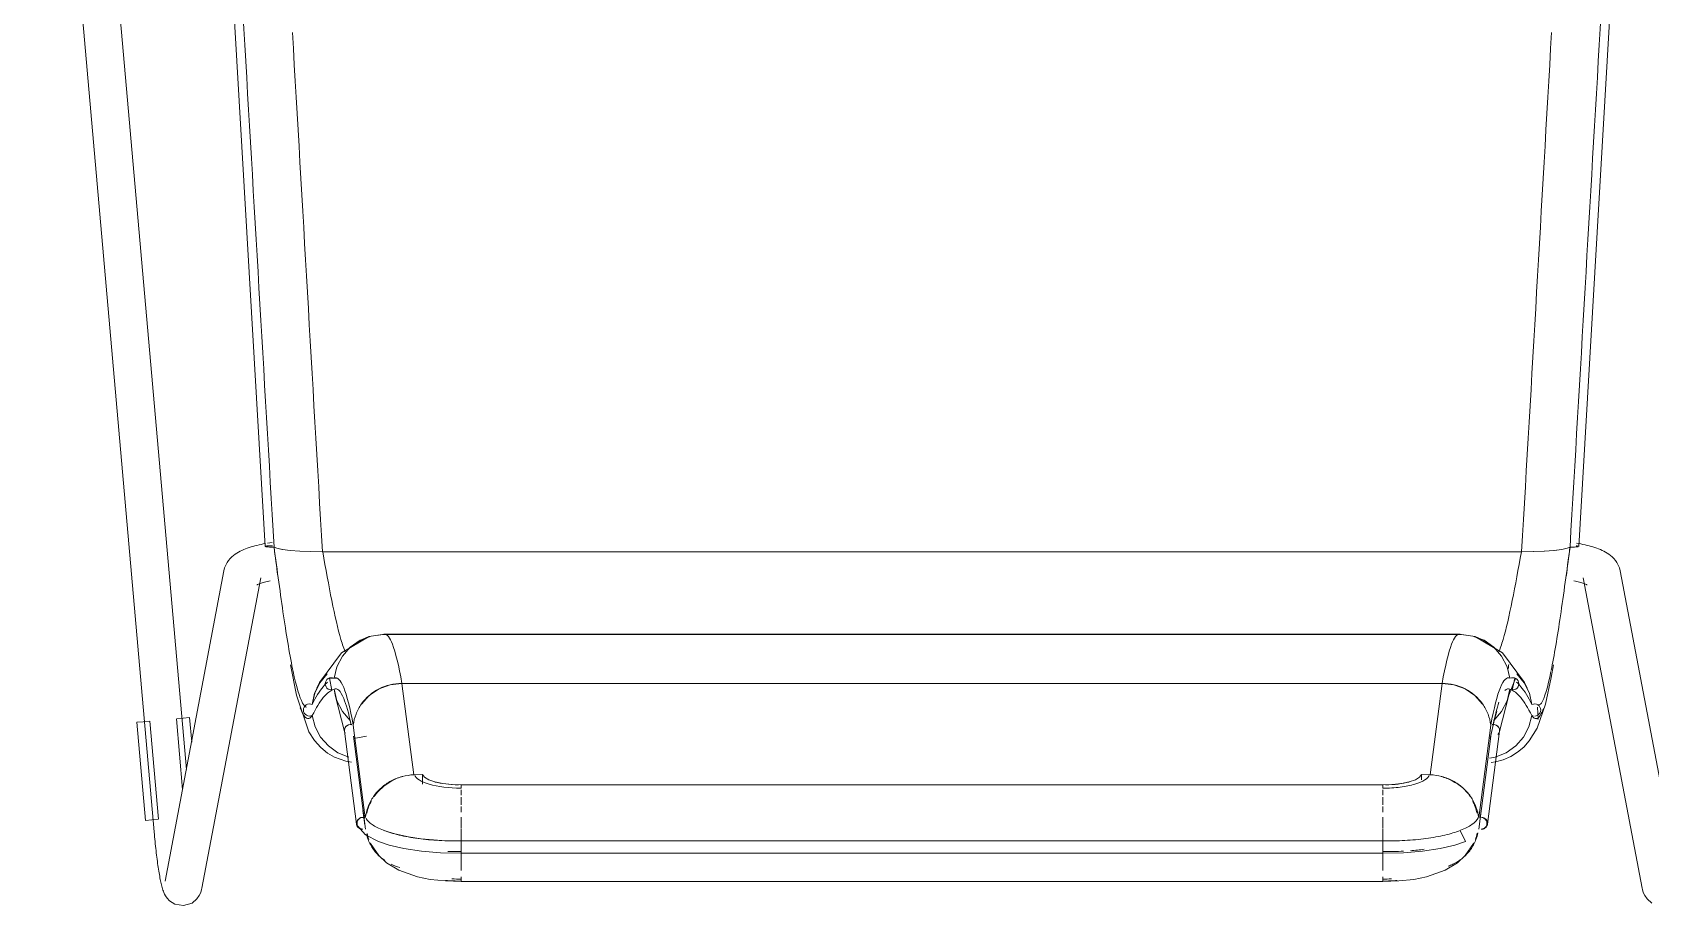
# Model space of a CAD drawing. Header units: millimetres. Extents: x 155927 to 295199, y -4084 to 97293.
# Drawn here: x 169412 to 169929, y 11464 to 11743 of the extents above; entities that cross this region are included whole.
import ezdxf

# ---------------------------------------------------------------- set-up
doc = ezdxf.new("R2010")
doc.units = ezdxf.units.MM
doc.header["$MEASUREMENT"] = 0
doc.layers.add('I-FURN', color=8, linetype='CONTINUOUS', lineweight=9)

msp = doc.modelspace()

# ---------------------------------------------------------------- linework, layer by layer
at = {"layer": 'I-FURN'}
for p, q in [((169411.58, 11930.76), (169450.52, 11487.43)), ((169460.83, 11507.3), (169423.53, 11931.81)), ((169466.72, 11910.63), (169486.01, 11578.72)), ((169925.53, 11910.63), (169906.24, 11578.72)), ((169480.92, 11578.36), (169481.53, 11578.56)), ((169481.53, 11578.56), (169482.14, 11578.74)), ((169482.14, 11578.74), (169482.77, 11578.91)), ((169482.77, 11578.91), (169483.42, 11579.07)), ((169483.42, 11579.07), (169484.07, 11579.23)), ((169484.07, 11579.23), (169484.74, 11579.37)), ((169484.74, 11579.37), (169485.42, 11579.5)), ((169485.42, 11579.5), (169486.11, 11579.63)), ((169486.07, 11578.78), (169486.01, 11578.72)), ((169486.01, 11578.72), (169486.07, 11578.78)), ((169486.01, 11578.72), (169486.08, 11578.67)), ((169486.08, 11578.67), (169486.01, 11578.72)), ((169486.26, 11578.83), (169486.07, 11578.78)), ((169486.07, 11578.78), (169486.25, 11578.83)), ((169486.08, 11578.67), (169486.28, 11578.62)), ((169486.27, 11578.62), (169486.08, 11578.67)), ((169486.25, 11578.83), (169486.54, 11578.87)), ((169486.55, 11578.87), (169486.26, 11578.83)), ((169486.57, 11578.57), (169486.27, 11578.62)), ((169486.28, 11578.62), (169486.58, 11578.58)), ((169486.54, 11578.87), (169486.92, 11578.9)), ((169486.93, 11578.9), (169486.55, 11578.87)), ((169486.96, 11578.54), (169486.57, 11578.57)), ((169486.58, 11578.58), (169486.96, 11578.54)), ((169486.82, 11579.75), (169487.53, 11579.85)), ((169486.92, 11578.9), (169487.38, 11578.93)), ((169487.38, 11578.93), (169486.93, 11578.9)), ((169486.96, 11578.54), (169487.42, 11578.52)), ((169487.41, 11578.52), (169486.96, 11578.54)), ((169487.87, 11578.94), (169487.38, 11578.93)), ((169487.38, 11578.93), (169487.87, 11578.94)), ((169487.91, 11578.51), (169487.41, 11578.52)), ((169487.42, 11578.52), (169487.91, 11578.51)), ((169487.53, 11579.85), (169488.26, 11579.95)), ((169488.37, 11578.93), (169487.87, 11578.94)), ((169487.87, 11578.94), (169488.37, 11578.93)), ((169487.91, 11578.51), (169488.41, 11578.52)), ((169488.4, 11578.52), (169487.91, 11578.51)), ((169488.88, 11578.53), (169488.4, 11578.52)), ((169488.41, 11578.52), (169488.88, 11578.53)), ((169489.78, 11578.13), (169488.88, 11578.53)), ((169488.88, 11578.53), (169489.78, 11578.13)), ((169903.38, 11578.53), (169902.47, 11578.13)), ((169902.47, 11578.13), (169903.38, 11578.53)), ((169903.38, 11578.53), (169903.85, 11578.52)), ((169903.85, 11578.52), (169903.38, 11578.53)), ((169903.85, 11578.52), (169904.34, 11578.51)), ((169904.35, 11578.51), (169903.85, 11578.52)), ((169904.34, 11578.51), (169904.84, 11578.52)), ((169904.84, 11578.52), (169904.35, 11578.51)), ((169904.84, 11578.52), (169905.29, 11578.54)), ((169905.3, 11578.54), (169904.84, 11578.52)), ((169905.29, 11578.54), (169905.68, 11578.58)), ((169905.68, 11578.57), (169905.3, 11578.54)), ((169905.7, 11578.87), (169905.33, 11578.9)), ((169905.33, 11578.9), (169905.71, 11578.87)), ((169906.14, 11579.63), (169905.43, 11579.75)), ((169905.68, 11578.58), (169905.98, 11578.62)), ((169905.98, 11578.62), (169905.68, 11578.57)), ((169905.99, 11578.83), (169905.7, 11578.87)), ((169905.71, 11578.87), (169906, 11578.83)), ((169906.83, 11579.5), (169906.14, 11579.63)), ((169906.24, 11578.72), (169906.18, 11578.78)), ((169906.18, 11578.78), (169906.24, 11578.72)), ((169907.51, 11579.37), (169906.83, 11579.5)), ((169908.18, 11579.23), (169907.51, 11579.37)), ((169908.84, 11579.07), (169908.18, 11579.23)), ((169909.48, 11578.91), (169908.84, 11579.07)), ((169910.11, 11578.74), (169909.48, 11578.91)), ((169910.73, 11578.56), (169910.11, 11578.74)), ((169911.33, 11578.36), (169910.73, 11578.56)), ((169473.44, 11572.76), (169473.88, 11573.55)), ((169473.88, 11573.55), (169474.36, 11574.24)), ((169474.36, 11574.24), (169474.87, 11574.83)), ((169474.87, 11574.83), (169475.39, 11575.35)), ((169475.39, 11575.35), (169475.92, 11575.8)), ((169475.92, 11575.8), (169476.46, 11576.21)), ((169476.46, 11576.21), (169476.99, 11576.56)), ((169476.99, 11576.56), (169477.53, 11576.89)), ((169477.53, 11576.89), (169478.07, 11577.18)), ((169478.07, 11577.18), (169478.62, 11577.45)), ((169478.62, 11577.45), (169479.18, 11577.7)), ((169479.18, 11577.7), (169479.75, 11577.94)), ((169479.75, 11577.94), (169480.33, 11578.16)), ((169480.33, 11578.16), (169480.92, 11578.36)), ((169491.52, 11577.77), (169489.78, 11578.13)), ((169489.78, 11578.13), (169491.53, 11577.77)), ((169493.99, 11577.46), (169491.53, 11577.77)), ((169491.53, 11577.77), (169494.02, 11577.45)), ((169497.08, 11577.22), (169494.02, 11577.45)), ((169494.02, 11577.45), (169497.12, 11577.22)), ((169500.6, 11577.06), (169497.12, 11577.22)), ((169497.12, 11577.22), (169500.66, 11577.06)), ((169504.35, 11577), (169500.66, 11577.06)), ((169500.66, 11577.06), (169504.43, 11577)), ((169504.43, 11577), (169887.83, 11577)), ((169887.83, 11577), (169504.43, 11577)), ((169887.83, 11577), (169891.6, 11577.06)), ((169891.6, 11577.06), (169887.91, 11577)), ((169891.6, 11577.06), (169895.13, 11577.22)), ((169895.13, 11577.22), (169891.66, 11577.06)), ((169895.13, 11577.22), (169898.23, 11577.45)), ((169898.24, 11577.45), (169895.18, 11577.22)), ((169898.23, 11577.45), (169900.73, 11577.77)), ((169900.73, 11577.77), (169898.27, 11577.46)), ((169900.73, 11577.77), (169902.47, 11578.13)), ((169902.47, 11578.13), (169900.74, 11577.77)), ((169911.92, 11578.16), (169911.33, 11578.36)), ((169912.5, 11577.94), (169911.92, 11578.16)), ((169913.08, 11577.7), (169912.5, 11577.94)), ((169913.64, 11577.45), (169913.08, 11577.7)), ((169914.19, 11577.18), (169913.64, 11577.45)), ((169914.72, 11576.89), (169914.19, 11577.18)), ((169915.26, 11576.56), (169914.72, 11576.89)), ((169915.8, 11576.21), (169915.26, 11576.56)), ((169916.33, 11575.8), (169915.8, 11576.21)), ((169916.86, 11575.35), (169916.33, 11575.8)), ((169917.38, 11574.83), (169916.86, 11575.35)), ((169917.89, 11574.24), (169917.38, 11574.83)), ((169918.38, 11573.55), (169917.89, 11574.24)), ((169918.81, 11572.76), (169918.38, 11573.55)), ((169472.82, 11570.88), (169454, 11471.58)), ((169465.79, 11469.35), (169484.61, 11568.64)), ((169472.82, 11570.88), (169473.08, 11571.86)), ((169473.08, 11571.86), (169473.44, 11572.76)), ((169907.64, 11568.64), (169926.46, 11469.35)), ((169919.18, 11571.86), (169918.81, 11572.76)), ((169919.44, 11570.88), (169919.18, 11571.86)), ((169938.25, 11471.58), (169919.44, 11570.88)), ((169483.39, 11566.41), (169483.41, 11566.43)), ((169483.41, 11566.43), (169483.49, 11566.47)), ((169483.49, 11566.47), (169483.57, 11566.52)), ((169483.57, 11566.52), (169483.73, 11566.59)), ((169483.73, 11566.59), (169483.92, 11566.68)), ((169483.92, 11566.68), (169484.15, 11566.77)), ((169484.15, 11566.77), (169484.42, 11566.88)), ((169484.42, 11566.88), (169484.73, 11566.98)), ((169484.73, 11566.98), (169485.06, 11567.09)), ((169485.06, 11567.09), (169485.43, 11567.2)), ((169485.43, 11567.2), (169485.82, 11567.31)), ((169485.82, 11567.31), (169486.24, 11567.41)), ((169486.24, 11567.41), (169486.69, 11567.52)), ((169486.69, 11567.52), (169487.16, 11567.62)), ((169487.16, 11567.62), (169487.65, 11567.71)), ((169905.1, 11567.62), (169904.6, 11567.71)), ((169905.57, 11567.52), (169905.1, 11567.62)), ((169906.01, 11567.41), (169905.57, 11567.52)), ((169906.43, 11567.31), (169906.01, 11567.41)), ((169906.83, 11567.2), (169906.43, 11567.31)), ((169907.19, 11567.09), (169906.83, 11567.2)), ((169907.53, 11566.98), (169907.19, 11567.09)), ((169907.83, 11566.88), (169907.53, 11566.98)), ((169908.1, 11566.77), (169907.83, 11566.88)), ((169908.33, 11566.68), (169908.1, 11566.77)), ((169908.53, 11566.59), (169908.33, 11566.68)), ((169908.68, 11566.52), (169908.53, 11566.59)), ((169908.77, 11566.47), (169908.68, 11566.52)), ((169908.84, 11566.43), (169908.77, 11566.47)), ((169908.86, 11566.41), (169908.84, 11566.43)), ((169519.08, 11549.79), (169510.43, 11544.67)), ((169516.37, 11548.67), (169513.24, 11546.5)), ((169513.24, 11546.49), (169516.38, 11548.66)), ((169519.24, 11549.86), (169516.06, 11548.49)), ((169519.94, 11550.03), (169516.37, 11548.67)), ((169516.38, 11548.66), (169519.95, 11550.02)), ((169524.27, 11550.65), (169519.24, 11549.86)), ((169523.73, 11550.5), (169519.94, 11550.03)), ((169519.95, 11550.02), (169523.73, 11550.5)), ((169523.73, 11550.5), (169868.52, 11550.5)), ((169868.52, 11550.5), (169523.73, 11550.5)), ((169563.18, 11550.66), (169524.27, 11550.66)), ((169867.98, 11550.66), (169563.18, 11550.66)), ((169867.98, 11550.65), (169873.02, 11549.86)), ((169868.52, 11550.5), (169872.31, 11550.02)), ((169872.31, 11550.03), (169868.52, 11550.5)), ((169875.88, 11548.67), (169872.31, 11550.03)), ((169872.31, 11550.02), (169875.88, 11548.66)), ((169873.02, 11549.86), (169876.19, 11548.49)), ((169873.17, 11549.79), (169881.82, 11544.67)), ((169879.02, 11546.5), (169875.88, 11548.67)), ((169875.88, 11548.66), (169879.01, 11546.49)), ((169510.43, 11544.67), (169503.45, 11535.14)), ((169510.73, 11543.62), (169508.98, 11540.23)), ((169508.98, 11540.23), (169510.73, 11543.61)), ((169513.24, 11546.5), (169510.73, 11543.62)), ((169510.73, 11543.61), (169513.24, 11546.49)), ((169879.01, 11546.49), (169881.52, 11543.61)), ((169881.52, 11543.62), (169879.02, 11546.5)), ((169883.28, 11540.23), (169881.52, 11543.62)), ((169881.52, 11543.61), (169883.27, 11540.23)), ((169881.82, 11544.67), (169888.81, 11535.14)), ((169494.12, 11540.81), (169496.02, 11531.15)), ((169505.9, 11537.9), (169503.5, 11535.06)), ((169503.51, 11535.06), (169505.9, 11537.9)), ((169508.98, 11540.23), (169508.08, 11536.51)), ((169884.17, 11536.51), (169883.28, 11540.23)), ((169886.35, 11537.9), (169888.75, 11535.06)), ((169888.76, 11535.06), (169886.35, 11537.9)), ((169897.4, 11536.74), (169898.14, 11540.81)), ((169503.5, 11535.06), (169501.86, 11531.74)), ((169501.87, 11531.73), (169503.51, 11535.06)), ((169503.45, 11535.14), (169502.56, 11533.39)), ((169505.31, 11535.25), (169505.24, 11534.76)), ((169505.24, 11534.76), (169505.31, 11534.27)), ((169505.25, 11534.76), (169505.31, 11535.25)), ((169505.31, 11534.27), (169505.25, 11534.76)), ((169505.31, 11535.25), (169505.5, 11535.71)), ((169505.5, 11535.71), (169505.31, 11535.25)), ((169505.5, 11533.81), (169505.31, 11534.27)), ((169505.31, 11534.27), (169505.5, 11533.81)), ((169505.5, 11535.71), (169505.79, 11536.11)), ((169505.79, 11536.11), (169505.5, 11535.71)), ((169505.79, 11533.41), (169505.5, 11533.81)), ((169505.5, 11533.81), (169505.79, 11533.4)), ((169505.79, 11536.11), (169506.18, 11536.43)), ((169506.17, 11536.43), (169505.79, 11536.11)), ((169506.18, 11533.09), (169505.79, 11533.41)), ((169505.79, 11533.4), (169506.17, 11533.09)), ((169506.62, 11536.63), (169506.17, 11536.43)), ((169506.17, 11533.09), (169506.62, 11532.89)), ((169506.18, 11536.43), (169506.63, 11536.63)), ((169506.63, 11532.89), (169506.18, 11533.09)), ((169509.15, 11536.53), (169506.27, 11536.48)), ((169506.57, 11536.61), (169507.4, 11532.72)), ((169507.12, 11536.71), (169506.62, 11536.63)), ((169506.62, 11532.89), (169507.12, 11532.8)), ((169506.63, 11536.63), (169507.12, 11536.71)), ((169507.12, 11532.81), (169506.63, 11532.89)), ((169507.12, 11536.71), (169507.61, 11536.67)), ((169507.61, 11536.67), (169507.12, 11536.71)), ((169507.61, 11532.85), (169507.12, 11532.81)), ((169507.12, 11532.8), (169507.61, 11532.84)), ((169507.61, 11536.67), (169508.08, 11536.51)), ((169508.08, 11536.51), (169507.61, 11536.67)), ((169508.08, 11533.01), (169507.61, 11532.85)), ((169507.61, 11532.84), (169508.08, 11533)), ((169508.08, 11533), (169508.98, 11529.29)), ((169508.44, 11531.16), (169508.12, 11533.02)), ((169522.45, 11533.11), (169519.34, 11531.03)), ((169526, 11534.43), (169522.45, 11533.11)), ((169529.77, 11534.9), (169526, 11534.43)), ((169533.63, 11505.63), (169529.77, 11534.9)), ((169529.77, 11534.9), (169862.48, 11534.9)), ((169862.48, 11534.9), (169529.77, 11534.9)), ((169862.48, 11534.9), (169858.62, 11505.63)), ((169866.25, 11534.43), (169862.48, 11534.9)), ((169869.8, 11533.11), (169866.25, 11534.43)), ((169872.91, 11531.03), (169869.8, 11533.11)), ((169883.28, 11529.29), (169884.17, 11533)), ((169883.81, 11531.16), (169885.98, 11536.48)), ((169884.17, 11536.51), (169884.64, 11536.67)), ((169884.64, 11536.67), (169884.17, 11536.51)), ((169884.64, 11532.85), (169884.17, 11533.01)), ((169884.17, 11533), (169884.64, 11532.84)), ((169884.64, 11536.67), (169885.14, 11536.71)), ((169885.14, 11536.71), (169884.64, 11536.67)), ((169885.14, 11532.81), (169884.64, 11532.85)), ((169884.64, 11532.84), (169885.14, 11532.8)), ((169884.85, 11532.72), (169885.68, 11536.61)), ((169885.14, 11536.71), (169885.63, 11536.63)), ((169885.63, 11536.63), (169885.14, 11536.71)), ((169885.63, 11532.89), (169885.14, 11532.81)), ((169885.14, 11532.8), (169885.63, 11532.89)), ((169885.63, 11536.63), (169886.08, 11536.43)), ((169886.08, 11536.43), (169885.63, 11536.63)), ((169886.08, 11533.09), (169885.63, 11532.89)), ((169885.63, 11532.89), (169886.08, 11533.09)), ((169886.08, 11536.43), (169886.46, 11536.11)), ((169886.46, 11536.11), (169886.08, 11536.43)), ((169886.46, 11533.41), (169886.08, 11533.09)), ((169886.08, 11533.09), (169886.46, 11533.4)), ((169886.46, 11536.11), (169886.75, 11535.71)), ((169886.76, 11535.71), (169886.46, 11536.11)), ((169886.75, 11533.81), (169886.46, 11533.41)), ((169886.46, 11533.4), (169886.76, 11533.81)), ((169886.75, 11535.71), (169886.94, 11535.25)), ((169886.94, 11534.27), (169886.75, 11533.81)), ((169886.95, 11535.25), (169886.76, 11535.71)), ((169886.76, 11533.81), (169886.95, 11534.27)), ((169886.94, 11535.25), (169887.01, 11534.76)), ((169887.01, 11534.76), (169886.94, 11534.27)), ((169887.01, 11534.76), (169886.95, 11535.25)), ((169886.95, 11534.27), (169887.01, 11534.76)), ((169888.75, 11535.06), (169890.39, 11531.73)), ((169890.4, 11531.74), (169888.76, 11535.06)), ((169888.81, 11535.14), (169889.7, 11533.39)), ((169895.51, 11528.22), (169897.4, 11536.74)), ((169496.02, 11531.15), (169500.01, 11519.43)), ((169498.31, 11526.83), (169498.25, 11526.34)), ((169498.25, 11526.34), (169498.31, 11526.82)), ((169498.49, 11527.29), (169498.31, 11526.83)), ((169498.31, 11526.82), (169498.49, 11527.28)), ((169498.49, 11527.28), (169498.78, 11527.69)), ((169498.78, 11527.69), (169498.49, 11527.29)), ((169499.16, 11528.01), (169498.78, 11527.69)), ((169498.78, 11527.69), (169499.16, 11528)), ((169499.16, 11528), (169499.61, 11528.21)), ((169499.61, 11528.21), (169499.16, 11528.01)), ((169499.61, 11528.21), (169500.1, 11528.3)), ((169500.1, 11528.3), (169499.61, 11528.21)), ((169500.1, 11528.3), (169500.6, 11528.27)), ((169500.6, 11528.27), (169500.1, 11528.3)), ((169500.6, 11528.27), (169501.07, 11528.12)), ((169501.07, 11528.12), (169500.6, 11528.27)), ((169501.86, 11531.74), (169501.07, 11528.12)), ((169501.07, 11528.12), (169501.87, 11531.73)), ((169511.41, 11519.54), (169508.44, 11531.16)), ((169508.98, 11529.29), (169510.73, 11525.9)), ((169519.34, 11531.03), (169516.85, 11528.29)), ((169875.4, 11528.29), (169872.91, 11531.03)), ((169880.85, 11519.54), (169883.81, 11531.16)), ((169881.52, 11525.9), (169883.28, 11529.29)), ((169890.39, 11531.73), (169891.18, 11528.12)), ((169891.18, 11528.12), (169890.4, 11531.74)), ((169891.18, 11528.12), (169891.65, 11528.27)), ((169891.65, 11528.27), (169891.18, 11528.12)), ((169891.65, 11528.27), (169892.15, 11528.3)), ((169892.15, 11528.3), (169891.65, 11528.27)), ((169892.15, 11528.3), (169892.64, 11528.21)), ((169892.65, 11528.21), (169892.15, 11528.3)), ((169892.64, 11528.21), (169893.09, 11528)), ((169893.1, 11528.01), (169892.65, 11528.21)), ((169892.84, 11520.59), (169895.51, 11528.22)), ((169893.2, 11523.39), (169893.01, 11527.24)), ((169893.09, 11528), (169893.47, 11527.69)), ((169893.48, 11527.69), (169893.1, 11528.01)), ((169893.47, 11527.69), (169893.76, 11527.28)), ((169893.76, 11527.29), (169893.48, 11527.69)), ((169893.95, 11526.83), (169893.76, 11527.29)), ((169893.76, 11527.28), (169893.94, 11526.82)), ((169893.94, 11526.82), (169894, 11526.34)), ((169894.01, 11526.34), (169893.95, 11526.83)), ((169444.95, 11522.45), (169446.99, 11522.63)), ((169447.71, 11491.04), (169444.95, 11522.45)), ((169446.99, 11522.63), (169449.06, 11522.81)), ((169451.94, 11491.41), (169449.18, 11522.82)), ((169457.63, 11523.57), (169459.62, 11500.96)), ((169457.75, 11523.58), (169459.82, 11523.76)), ((169459.82, 11523.76), (169461.86, 11523.94)), ((169462.56, 11516.04), (169461.86, 11523.94)), ((169498.33, 11525.85), (169498.25, 11526.34)), ((169498.25, 11526.34), (169498.32, 11525.85)), ((169498.32, 11525.85), (169498.52, 11525.4)), ((169498.52, 11525.4), (169498.33, 11525.85)), ((169498.82, 11525.01), (169498.52, 11525.4)), ((169498.52, 11525.4), (169498.82, 11525)), ((169499.21, 11524.7), (169498.82, 11525.01)), ((169498.82, 11525), (169499.21, 11524.7)), ((169499.66, 11524.51), (169499.21, 11524.7)), ((169499.21, 11524.7), (169499.66, 11524.5)), ((169500.16, 11524.43), (169499.66, 11524.51)), ((169499.66, 11524.5), (169500.16, 11524.43)), ((169500.65, 11524.47), (169500.16, 11524.43)), ((169500.16, 11524.43), (169500.65, 11524.47)), ((169501.12, 11524.64), (169500.65, 11524.47)), ((169500.65, 11524.47), (169501.12, 11524.64)), ((169501.12, 11524.64), (169502.03, 11521.01)), ((169510.73, 11525.9), (169513.24, 11523.02)), ((169512.76, 11521.64), (169512.31, 11521.45)), ((169513.26, 11521.72), (169512.76, 11521.64)), ((169513.75, 11521.68), (169513.26, 11521.72)), ((169518.07, 11491.83), (169514.22, 11521.53)), ((169874.19, 11491.83), (169878.03, 11521.53)), ((169879.26, 11523.49), (169877.89, 11517.2)), ((169879, 11521.72), (169878.5, 11521.68)), ((169879.49, 11521.64), (169879, 11521.72)), ((169879.02, 11523.02), (169881.52, 11525.9)), ((169880.02, 11525.93), (169879.26, 11523.49)), ((169879.94, 11521.45), (169879.49, 11521.64)), ((169890.23, 11521.01), (169891.13, 11524.64)), ((169891.6, 11524.47), (169891.13, 11524.64)), ((169891.13, 11524.64), (169891.6, 11524.47)), ((169892.04, 11523.71), (169893.2, 11523.39)), ((169892.59, 11524.51), (169892.1, 11524.43)), ((169892.1, 11524.43), (169892.59, 11524.5)), ((169893.05, 11524.7), (169892.59, 11524.51)), ((169892.59, 11524.5), (169893.05, 11524.7)), ((169893.43, 11525.01), (169893.05, 11524.7)), ((169893.05, 11524.7), (169893.44, 11525)), ((169893.73, 11525.4), (169893.43, 11525.01)), ((169893.44, 11525), (169893.74, 11525.4)), ((169893.93, 11525.85), (169893.73, 11525.4)), ((169893.74, 11525.4), (169893.93, 11525.85)), ((169894, 11526.34), (169893.93, 11525.85)), ((169893.93, 11525.85), (169894.01, 11526.34)), ((169500.01, 11519.43), (169501.82, 11516.61)), ((169501.82, 11516.61), (169503.82, 11514.36)), ((169502.03, 11521.01), (169503.77, 11517.69)), ((169503.77, 11517.69), (169506.25, 11514.86)), ((169511.45, 11520.32), (169511.38, 11519.85)), ((169511.38, 11519.85), (169511.45, 11519.39)), ((169511.39, 11519.62), (169515.25, 11489.84)), ((169511.64, 11520.76), (169511.45, 11520.32)), ((169511.45, 11519.39), (169511.63, 11518.94)), ((169511.93, 11521.15), (169511.64, 11520.76)), ((169512.31, 11521.45), (169511.93, 11521.15)), ((169514.24, 11517.98), (169518.09, 11488.29)), ((169514.37, 11517.2), (169518.49, 11518.01)), ((169874.17, 11488.29), (169878.01, 11517.98)), ((169877.01, 11489.84), (169880.86, 11519.62)), ((169880.32, 11521.15), (169879.94, 11521.45)), ((169880.62, 11520.76), (169880.32, 11521.15)), ((169880.33, 11518.56), (169880.62, 11518.94)), ((169880.81, 11520.32), (169880.62, 11520.76)), ((169880.62, 11518.94), (169880.81, 11519.39)), ((169880.87, 11519.85), (169880.81, 11520.32)), ((169880.81, 11519.39), (169880.87, 11519.85)), ((169886, 11514.86), (169888.49, 11517.69)), ((169888.49, 11517.69), (169890.23, 11521.01)), ((169888.6, 11514.52), (169890.33, 11516.48)), ((169890.33, 11516.48), (169892.84, 11520.59)), ((169503.82, 11514.36), (169505.99, 11512.58)), ((169505.99, 11512.58), (169508.26, 11511.24)), ((169506.25, 11514.86), (169509.33, 11512.69)), ((169508.26, 11511.24), (169511.86, 11509.95)), ((169509.33, 11512.69), (169512.85, 11511.28)), ((169879.4, 11511.29), (169877.66, 11510.92)), ((169877.67, 11510.92), (169879.41, 11511.28)), ((169879.41, 11511.28), (169882.92, 11512.69)), ((169882.05, 11510.43), (169884.42, 11511.46)), ((169882.92, 11512.69), (169886, 11514.86)), ((169884.42, 11511.46), (169886.62, 11512.83)), ((169886.62, 11512.83), (169888.6, 11514.52)), ((169511.86, 11509.95), (169513.63, 11509.72)), ((169878.13, 11509.62), (169879.55, 11509.77)), ((169879.55, 11509.77), (169882.05, 11510.43)), ((169536.35, 11505.69), (169533.63, 11505.63)), ((169536.35, 11505.69), (169536.35, 11502.69)), ((169536.99, 11504.83), (169536.35, 11505.69)), ((169538.34, 11504.05), (169536.99, 11504.83)), ((169540.32, 11503.37), (169538.34, 11504.05)), ((169542.81, 11502.86), (169540.32, 11503.37)), ((169545.66, 11502.55), (169542.81, 11502.86)), ((169548.7, 11502.44), (169545.66, 11502.55)), ((169843.55, 11502.44), (169548.7, 11502.44)), ((169548.7, 11502.38), (169843.55, 11502.38)), ((169548.7, 11499.11), (169548.7, 11500.85)), ((169846.59, 11502.55), (169843.55, 11502.44)), ((169843.55, 11500.85), (169843.55, 11499.11)), ((169849.44, 11502.86), (169846.59, 11502.55)), ((169851.93, 11503.37), (169849.44, 11502.86)), ((169853.92, 11504.05), (169851.93, 11503.37)), ((169855.27, 11504.83), (169853.92, 11504.05)), ((169855.91, 11505.69), (169855.27, 11504.83)), ((169855.91, 11504.03), (169855.91, 11505.69)), ((169858.62, 11505.63), (169855.91, 11505.69)), ((169548.7, 11496.06), (169548.7, 11498.53)), ((169843.55, 11498.53), (169843.55, 11496.06)), ((169449.75, 11491.22), (169447.71, 11491.04)), ((169451.82, 11491.4), (169449.75, 11491.22)), ((169517.94, 11489.48), (169517.32, 11494.25)), ((169548.7, 11493.7), (169548.7, 11495.54)), ((169548.7, 11488.51), (169548.7, 11492.07)), ((169843.55, 11495.54), (169843.55, 11493.7)), ((169843.55, 11492.07), (169843.55, 11488.51)), ((169874.62, 11491.82), (169874.94, 11494.26)), ((169450.54, 11487.28), (169450.52, 11487.43)), ((169450.61, 11486.52), (169450.54, 11487.28)), ((169450.68, 11485.77), (169450.61, 11486.52)), ((169450.75, 11485.03), (169450.68, 11485.77)), ((169518.15, 11486.44), (169515.61, 11489.35)), ((169522.27, 11484.26), (169518.15, 11486.44)), ((169524.03, 11487.8), (169527.47, 11486.71)), ((169527.47, 11486.71), (169531.9, 11485.74)), ((169531.9, 11485.74), (169535.91, 11485.15)), ((169548.7, 11488.32), (169548.7, 11484.51)), ((169548.7, 11484.51), (169548.7, 11488.32)), ((169843.55, 11484.51), (169843.55, 11488.32)), ((169843.55, 11488.32), (169843.55, 11484.51)), ((169869.98, 11484.26), (169868.22, 11487.8)), ((169450.82, 11484.28), (169450.75, 11485.03)), ((169450.9, 11483.54), (169450.82, 11484.28)), ((169450.98, 11482.81), (169450.9, 11483.54)), ((169451.06, 11482.08), (169450.98, 11482.81)), ((169451.14, 11481.36), (169451.06, 11482.08)), ((169451.22, 11480.66), (169451.14, 11481.36)), ((169451.31, 11479.96), (169451.22, 11480.66)), ((169519.73, 11483.65), (169519.63, 11483.85)), ((169522.41, 11479.76), (169519.73, 11483.65)), ((169525.73, 11483.1), (169522.27, 11484.26)), ((169530.42, 11482), (169525.73, 11483.1)), ((169536.04, 11481.16), (169530.42, 11482)), ((169535.91, 11485.15), (169542.48, 11484.61)), ((169542.16, 11480.67), (169536.04, 11481.16)), ((169548.7, 11480.57), (169542.16, 11480.67)), ((169542.48, 11484.61), (169548.7, 11484.54)), ((169843.55, 11484.54), (169548.7, 11484.54)), ((169548.7, 11480.58), (169548.7, 11484.53)), ((169548.7, 11484.53), (169548.7, 11484.43)), ((169548.7, 11484.43), (169548.7, 11484.2)), ((169548.7, 11484.2), (169548.7, 11483.87)), ((169548.7, 11483.87), (169548.7, 11483.45)), ((169548.7, 11483.45), (169548.7, 11482.98)), ((169548.7, 11482.98), (169548.7, 11482.48)), ((169548.7, 11482.48), (169548.7, 11481.99)), ((169548.7, 11481.99), (169548.7, 11481.54)), ((169548.7, 11481.54), (169548.7, 11481.15)), ((169548.7, 11481.15), (169548.7, 11480.84)), ((169548.7, 11480.84), (169548.7, 11480.64)), ((169548.7, 11480.82), (169548.7, 11477.79)), ((169548.7, 11477.8), (169548.7, 11480.82)), ((169548.7, 11480.64), (169548.7, 11480.57)), ((169548.7, 11480.57), (169843.55, 11480.57)), ((169843.55, 11484.43), (169843.55, 11480.58)), ((169843.55, 11484.2), (169843.55, 11484.43)), ((169843.55, 11483.87), (169843.55, 11484.2)), ((169843.55, 11483.45), (169843.55, 11483.87)), ((169843.55, 11482.98), (169843.55, 11483.45)), ((169843.55, 11482.48), (169843.55, 11482.98)), ((169843.55, 11481.99), (169843.55, 11482.48)), ((169843.55, 11481.54), (169843.55, 11481.99)), ((169843.55, 11481.15), (169843.55, 11481.54)), ((169843.55, 11480.84), (169843.55, 11481.15)), ((169843.55, 11480.64), (169843.55, 11480.84)), ((169843.55, 11477.79), (169843.55, 11480.82)), ((169843.55, 11480.82), (169843.55, 11477.8)), ((169843.55, 11480.57), (169850.09, 11480.67)), ((169843.55, 11480.57), (169843.55, 11480.64)), ((169850.09, 11480.67), (169856.22, 11481.16)), ((169856.22, 11481.16), (169861.84, 11482)), ((169861.84, 11482), (169866.53, 11483.1)), ((169866.53, 11483.1), (169869.98, 11484.26)), ((169869.85, 11479.76), (169872.52, 11483.65)), ((169872.52, 11483.65), (169872.62, 11483.85)), ((169451.39, 11479.27), (169451.31, 11479.96)), ((169451.48, 11478.59), (169451.39, 11479.27)), ((169451.57, 11477.93), (169451.48, 11478.59)), ((169451.65, 11477.28), (169451.57, 11477.93)), ((169451.74, 11476.65), (169451.65, 11477.28)), ((169451.84, 11476.03), (169451.74, 11476.65)), ((169451.93, 11475.42), (169451.84, 11476.03)), ((169452.02, 11474.84), (169451.93, 11475.42)), ((169524.88, 11477.46), (169522.41, 11479.76)), ((169528.77, 11475.07), (169524.88, 11477.46)), ((169534.81, 11472.95), (169528.77, 11475.07)), ((169548.7, 11475.06), (169548.7, 11477.64)), ((169843.55, 11477.64), (169843.55, 11475.06)), ((169857.44, 11472.95), (169863.49, 11475.07)), ((169863.49, 11475.07), (169867.37, 11477.46)), ((169867.37, 11477.46), (169869.85, 11479.76)), ((169452.11, 11474.27), (169452.02, 11474.84)), ((169452.2, 11473.72), (169452.11, 11474.27)), ((169452.3, 11473.19), (169452.2, 11473.72)), ((169452.39, 11472.67), (169452.3, 11473.19)), ((169452.49, 11472.18), (169452.39, 11472.67)), ((169452.58, 11471.7), (169452.49, 11472.18)), ((169452.68, 11471.24), (169452.58, 11471.7)), ((169452.78, 11470.8), (169452.68, 11471.24)), ((169452.88, 11470.37), (169452.78, 11470.8)), ((169452.98, 11469.95), (169452.88, 11470.37)), ((169453.09, 11469.55), (169452.98, 11469.95)), ((169538.85, 11472.16), (169534.81, 11472.95)), ((169543.67, 11471.65), (169538.85, 11472.16)), ((169548.7, 11471.54), (169543.67, 11471.65)), ((169548.7, 11471.55), (169548.7, 11473.03)), ((169548.7, 11471.71), (169548.7, 11471.54)), ((169548.7, 11471.54), (169843.55, 11471.54)), ((169843.55, 11473.03), (169843.55, 11471.55)), ((169843.55, 11471.54), (169843.55, 11471.71)), ((169843.55, 11471.54), (169848.58, 11471.65)), ((169848.58, 11471.65), (169853.41, 11472.16)), ((169853.41, 11472.16), (169857.44, 11472.95)), ((169453.2, 11469.16), (169453.09, 11469.55)), ((169453.33, 11468.76), (169453.2, 11469.16)), ((169453.47, 11468.36), (169453.33, 11468.76)), ((169453.64, 11467.93), (169453.47, 11468.36)), ((169453.86, 11467.45), (169453.64, 11467.93)), ((169454.16, 11466.89), (169453.86, 11467.45)), ((169454.64, 11466.19), (169454.16, 11466.89)), ((169455.49, 11465.28), (169454.64, 11466.19)), ((169457.15, 11464.24), (169455.49, 11465.28)), ((169462.66, 11464.59), (169464.23, 11465.91)), ((169464.23, 11465.91), (169464.98, 11467)), ((169464.98, 11467), (169465.36, 11467.8)), ((169465.36, 11467.8), (169465.57, 11468.42)), ((169465.57, 11468.42), (169465.71, 11468.93)), ((169465.71, 11468.93), (169465.79, 11469.35)), ((169926.55, 11468.93), (169926.46, 11469.35)), ((169926.68, 11468.42), (169926.55, 11468.93)), ((169926.9, 11467.8), (169926.68, 11468.42)), ((169927.27, 11467), (169926.9, 11467.8)), ((169928.02, 11465.91), (169927.27, 11467)), ((169929.6, 11464.59), (169928.02, 11465.91)), ((169459.91, 11463.76), (169457.15, 11464.24)), ((169462.66, 11464.59), (169459.91, 11463.76))]:
    msp.add_line(p, q, dxfattribs=at)
for centre, major_axis, ratio, start_param, end_param in [((169529.9, 11519.84), (-15.78, 0), 0.955139, 4.720632, 5.68731), ((169862.35, 11519.84), (-15.78, 0), 0.955139, 3.737469, 4.704147), ((169529.9, 11519.84), (-15.78, 0), 0.955139, 5.687432, 5.928979), ((169862.35, 11519.84), (-15.78, 0), 0.955139, 3.495799, 3.737346), ((169513.34, 11519.85), (-1.96, 0), 0.955139, 4.501447, 6.790779), ((169529.9, 11519.84), (-15.78, 0), 0.955139, 5.929149, 6.170649), ((169862.35, 11519.84), (-15.78, 0), 0.955139, 3.254129, 3.495629), ((169878.91, 11519.85), (-1.96, 0), 0.955139, 2.379629, 4.923331), ((169548.7, 11487.29), (0, -15.75), 0.000004, 3.431839, 3.614078), ((169843.55, 11487.29), (0, -15.75), 0.000004, 2.669107, 2.851347), ((169548.7, 11475.81), (-12.4, 0), 0.287441, 1.332781, 1.570796), ((169843.55, 11475.81), (12.4, 0), 0.287441, 4.712389, 4.932602)]:
    msp.add_ellipse(centre, major_axis=major_axis, ratio=ratio, start_param=start_param, end_param=end_param, dxfattribs=at)
for points in [[(169488.88, 11578.53), (169485.66, 11633.77), (169479.22, 11744.36), (169472.78, 11855.13), (169469.56, 11910.53)], [(169903.38, 11578.53), (169906.6, 11633.77), (169913.04, 11744.36), (169919.48, 11855.13), (169922.7, 11910.53)], [(169504.35, 11577), (169501.15, 11632.36), (169497.96, 11687.78), (169494.76, 11743.25)], [(169897.49, 11743.25), (169894.3, 11687.78), (169891.1, 11632.36), (169887.91, 11577)], [(169488.89, 11578.52), (169489.28, 11575.46), (169489.67, 11572.37), (169490.05, 11569.32)], [(169903.36, 11578.52), (169902.97, 11575.4), (169902.57, 11572.24), (169902.18, 11569.12)], [(169524.27, 11550.65), (169524.09, 11550.65), (169523.91, 11550.6), (169523.73, 11550.5)], [(169868.52, 11550.5), (169868.34, 11550.6), (169868.16, 11550.65), (169867.98, 11550.65)], [(169508.08, 11536.51), (169509.11, 11537.06), (169511.15, 11535.09), (169513.2, 11527.03), (169514.22, 11521.53)], [(169884.17, 11536.51), (169883.15, 11537.06), (169881.1, 11535.09), (169879.05, 11527.03), (169878.03, 11521.53)], [(169883.78, 11540.98), (169883.72, 11540.51), (169883.67, 11540.04), (169883.61, 11539.58)], [(169884.17, 11533.01), (169883.62, 11533.3), (169883.08, 11533.16), (169882.53, 11532.59)], [(169880.63, 11528.85), (169879.97, 11526.96), (169879.32, 11524.15), (169878.66, 11521.11)], [(169533.63, 11505.63), (169532.34, 11505.59), (169529.84, 11505.23), (169526.24, 11503.81), (169523.09, 11501.62), (169520.56, 11498.78), (169518.8, 11495.44), (169518.22, 11493.07), (169518.07, 11491.83)], [(169548.7, 11501.31), (169544.91, 11501.37), (169537.52, 11502.34), (169534.13, 11504.5), (169533.88, 11505.62)], [(169540.32, 11503.33), (169542.37, 11502.78), (169545.09, 11502.49), (169547.86, 11502.4)], [(169858.38, 11505.61), (169858.25, 11505.06), (169857.3, 11503.96), (169853.98, 11502.56), (169849.18, 11501.6), (169845.45, 11501.34), (169843.55, 11501.31)], [(169844.39, 11502.39), (169847.17, 11502.44), (169849.71, 11502.8), (169851.93, 11503.33)], [(169874.19, 11491.83), (169874.04, 11493.07), (169873.46, 11495.44), (169871.69, 11498.78), (169869.16, 11501.62), (169866.02, 11503.81), (169862.42, 11505.23), (169859.92, 11505.59), (169858.62, 11505.63)], [(169518.53, 11493.34), (169518.84, 11494.73), (169519.34, 11496.1), (169520.04, 11497.35)], [(169872.2, 11497.34), (169872.9, 11496.08), (169873.3, 11494.72), (169873.64, 11493.33)], [(169517.31, 11492.01), (169517.47, 11492.02), (169517.64, 11492.02), (169517.8, 11491.98)], [(169873.98, 11491.84), (169873.63, 11491.11), (169872.32, 11489.7), (169869.85, 11488.44), (169868.39, 11487.87)], [(169519.15, 11484.95), (169518.91, 11485.57), (169518.75, 11486.23), (169518.61, 11486.88)], [(169873.72, 11486.95), (169873.56, 11486.27), (169873.36, 11485.59), (169873.11, 11484.94)], [(169548.7, 11481.11), (169547.27, 11481.08), (169545.85, 11481.09), (169544.44, 11481.12)], [(169850.15, 11481.21), (169847.97, 11481.1), (169845.77, 11481.07), (169843.55, 11481.11)], [(169856.71, 11481.79), (169855.3, 11481.61), (169853.84, 11481.44), (169852.37, 11481.33)], [(169526.32, 11477.02), (169527.2, 11476.59), (169528.13, 11476.18), (169529.09, 11475.95)], [(169548.7, 11471.63), (169546.99, 11471.62), (169545.31, 11471.7), (169543.73, 11471.85)], [(169848.15, 11471.82), (169846.68, 11471.69), (169845.13, 11471.62), (169843.55, 11471.63)]]:
    msp.add_open_spline(points, degree=3, dxfattribs=at)
for points, knots in [([(169488.88, 11578.53), (169489.89, 11570.98), (169491.93, 11555.77), (169494.98, 11537.33), (169497.42, 11529.03), (169498.84, 11527.43), (169499.24, 11527.24)], [0, 0, 0, 0, 0.25, 0.5, 0.75, 0.8499412, 0.8499412, 0.8499412, 0.8499412]), ([(169903.38, 11578.53), (169902.36, 11570.98), (169900.35, 11555.95), (169898.34, 11543.77), (169897.35, 11539.02)], [0, 0, 0, 0, 0.25, 0.494112, 0.494112, 0.494112, 0.494112]), ([(169511.73, 11544.73), (169511.24, 11545.88), (169509.78, 11550.12), (169507.35, 11560.84), (169505.4, 11571.62), (169504.43, 11577)], [0.375, 0.375, 0.375, 0.375, 0.5, 0.75, 1, 1, 1, 1]), ([(169887.83, 11577), (169886.85, 11571.62), (169884.91, 11560.84), (169882.47, 11550.12), (169881.01, 11545.88), (169880.53, 11544.73)], [0, 0, 0, 0, 0.25, 0.5, 0.625, 0.625, 0.625, 0.625]), ([(169529.77, 11534.9), (169528.76, 11540.63), (169526.93, 11548.27), (169525.1, 11550.66), (169524.27, 11550.65)], [0, 0, 0, 0, 0.5, 0.9107154, 0.9107154, 0.9107154, 0.9107154]), ([(169867.98, 11550.65), (169867.15, 11550.66), (169865.32, 11548.27), (169863.49, 11540.63), (169862.48, 11534.9)], [0.0892847, 0.0892847, 0.0892847, 0.0892847, 0.5, 1, 1, 1, 1]), ([(169897.28, 11538.68), (169896.26, 11533.87), (169894.84, 11528.35), (169893.42, 11527.98), (169893.01, 11528.01)], [0.5, 0.5, 0.5, 0.5, 0.75, 0.8499411, 0.8499411, 0.8499411, 0.8499411]), ([(169501.07, 11528.12), (169502.24, 11530.53), (169503.87, 11533.19), (169505.5, 11534.86), (169505.95, 11535.25)], [0, 0, 0, 0, 0.5, 0.696307, 0.696307, 0.696307, 0.696307]), ([(169501.12, 11524.64), (169502.28, 11527.04), (169504.38, 11530.47), (169506.47, 11532.25), (169507.4, 11532.72)], [0, 0, 0, 0, 0.5, 0.9025379, 0.9025379, 0.9025379, 0.9025379]), ([(169508.08, 11533.01), (169509.11, 11533.55), (169510.92, 11531.82), (169512.74, 11525.34), (169513.53, 11521.62)], [0, 0, 0, 0, 0.5, 0.8877852, 0.8877852, 0.8877852, 0.8877852]), ([(169891.13, 11524.64), (169889.97, 11527.04), (169887.88, 11530.47), (169885.78, 11532.25), (169884.85, 11532.72)], [0, 0, 0, 0, 0.5, 0.9025383, 0.9025383, 0.9025383, 0.9025383]), ([(169891.18, 11528.12), (169890.01, 11530.53), (169888.38, 11533.19), (169886.76, 11534.86), (169886.3, 11535.25)], [0, 0, 0, 0, 0.5, 0.6963068, 0.6963068, 0.6963068, 0.6963068]), ([(169497.28, 11527.06), (169497.54, 11526.34), (169498.82, 11523.31), (169500.1, 11523.08), (169501.12, 11524.64)], [0.6866019, 0.6866019, 0.6866019, 0.6866019, 0.75, 1, 1, 1, 1]), ([(169894.9, 11526.84), (169894.67, 11526.21), (169893.41, 11523.31), (169892.15, 11523.08), (169891.13, 11524.64)], [0.6929173, 0.6929173, 0.6929173, 0.6929173, 0.75, 1, 1, 1, 1]), ([(169520.9, 11498.71), (169522.34, 11500.76), (169525.28, 11503.27), (169528.85, 11504.83), (169530.1, 11505.08)], [-0.6666667, -0.6666667, -0.6666667, -0.6666667, -0.3333333, -0.1666667, -0.1666667, -0.1666667, -0.1666667]), ([(169862.16, 11505.07), (169863.39, 11504.75), (169866.91, 11503.32), (169870.22, 11500.86), (169871.35, 11498.71)], [-0.8333333, -0.8333333, -0.8333333, -0.8333333, -0.6666667, -0.3333333, -0.3333333, -0.3333333, -0.3333333]), ([(169518.07, 11491.83), (169517.93, 11491.89), (169517.71, 11491.96), (169517.43, 11492), (169517.15, 11492.01), (169516.85, 11491.97), (169516.56, 11491.89), (169516.29, 11491.78), (169515.97, 11491.58), (169515.65, 11491.28), (169515.42, 11490.91), (169515.28, 11490.55), (169515.24, 11490.24), (169515.23, 11489.97), (169515.27, 11489.7), (169515.34, 11489.46), (169515.45, 11489.21), (169515.64, 11488.91), (169515.97, 11488.6), (169516.36, 11488.38), (169516.72, 11488.28), (169516.98, 11488.24), (169517.14, 11488.24), (169517.21, 11488.24)], [0, 0, 0, 0, 0.0555556, 0.0833333, 0.1111111, 0.1666667, 0.1944444, 0.2222222, 0.2777778, 0.3333333, 0.3888889, 0.4444444, 0.4791667, 0.5138889, 0.5486111, 0.5833333, 0.6180556, 0.6527778, 0.7222222, 0.7916667, 0.8263889, 0.8611111, 0.8888889, 0.8888889, 0.8888889, 0.8888889]), ([(169517.31, 11488.26), (169517.14, 11488.26), (169516.85, 11488.3), (169516.47, 11488.44), (169516.05, 11488.7), (169515.6, 11489.22), (169515.35, 11490.08), (169515.58, 11490.88), (169515.97, 11491.41), (169516.35, 11491.72), (169516.66, 11491.87), (169516.82, 11491.92)], [-0.875, -0.875, -0.875, -0.875, -0.8125, -0.765625, -0.71875, -0.625, -0.5, -0.375, -0.3125, -0.25, -0.1875, -0.1875, -0.1875, -0.1875]), ([(169548.7, 11484.51), (169546.35, 11484.46), (169541.7, 11484.54), (169534.85, 11485.17), (169528.7, 11486.28), (169523.63, 11487.81), (169520.03, 11489.65), (169518.73, 11491), (169518.36, 11491.66)], [-1, -1, -1, -1, -0.8333333, -0.6666667, -0.5, -0.3333333, -0.1666667, -0.0131588, -0.0131588, -0.0131588, -0.0131588]), ([(169875.44, 11491.92), (169875.56, 11491.88), (169875.79, 11491.78), (169876.2, 11491.5), (169876.66, 11490.96), (169876.91, 11490.08), (169876.68, 11489.3), (169876.28, 11488.79), (169875.9, 11488.49), (169875.44, 11488.3), (169875.11, 11488.27), (169874.95, 11488.26)], [-0.8125, -0.8125, -0.8125, -0.8125, -0.765625, -0.71875, -0.625, -0.5, -0.375, -0.3125, -0.25, -0.1875, -0.125, -0.125, -0.125, -0.125]), ([(169875.04, 11488.24), (169875.18, 11488.24), (169875.41, 11488.26), (169875.7, 11488.33), (169875.96, 11488.42), (169876.28, 11488.61), (169876.6, 11488.89), (169876.83, 11489.25), (169876.97, 11489.6), (169877.02, 11489.91), (169877.02, 11490.18), (169876.99, 11490.45), (169876.92, 11490.7), (169876.8, 11490.95), (169876.61, 11491.26), (169876.29, 11491.59), (169875.89, 11491.83), (169875.54, 11491.94), (169875.28, 11491.99), (169875.11, 11492.01), (169875.04, 11492.01)], [0.1111111, 0.1111111, 0.1111111, 0.1111111, 0.1666667, 0.1944444, 0.2222222, 0.2777778, 0.3333333, 0.3888889, 0.4444444, 0.4791667, 0.5138889, 0.5486111, 0.5833333, 0.6180556, 0.6527778, 0.7222222, 0.7916667, 0.8263889, 0.8611111, 0.8888889, 0.8888889, 0.8888889, 0.8888889]), ([(169518.39, 11486.67), (169518.54, 11486.08), (169519.09, 11484.35), (169520.56, 11481.64), (169522.57, 11479.45), (169523.95, 11478.45), (169524.36, 11478.18)], [0.082656, 0.082656, 0.082656, 0.082656, 0.1666667, 0.3333333, 0.5, 0.565028, 0.565028, 0.565028, 0.565028]), ([(169868.22, 11487.8), (169866.8, 11487.26), (169863.47, 11486.26), (169857.41, 11485.17), (169850.55, 11484.54), (169845.9, 11484.46), (169843.55, 11484.51)], [0.3397465, 0.3397465, 0.3397465, 0.3397465, 0.5, 0.6666667, 0.8333333, 0.9999948, 0.9999948, 0.9999948, 0.9999948]), ([(169869.06, 11479.03), (169870, 11479.82), (169871.68, 11481.63), (169873.28, 11484.45), (169873.74, 11486.36), (169873.9, 11487.1)], [0.5, 0.5, 0.5, 0.5, 0.6666667, 0.8333333, 0.9365189, 0.9365189, 0.9365189, 0.9365189]), ([(169864.42, 11476.38), (169864.94, 11476.56), (169866.28, 11477.13), (169867.54, 11477.87), (169868.27, 11478.4)], [0.260519, 0.260519, 0.260519, 0.260519, 0.3333333, 0.4544474, 0.4544474, 0.4544474, 0.4544474])]:
    msp.add_open_spline(points, degree=3, knots=knots, dxfattribs=at)

doc.saveas('drawing.dxf')
